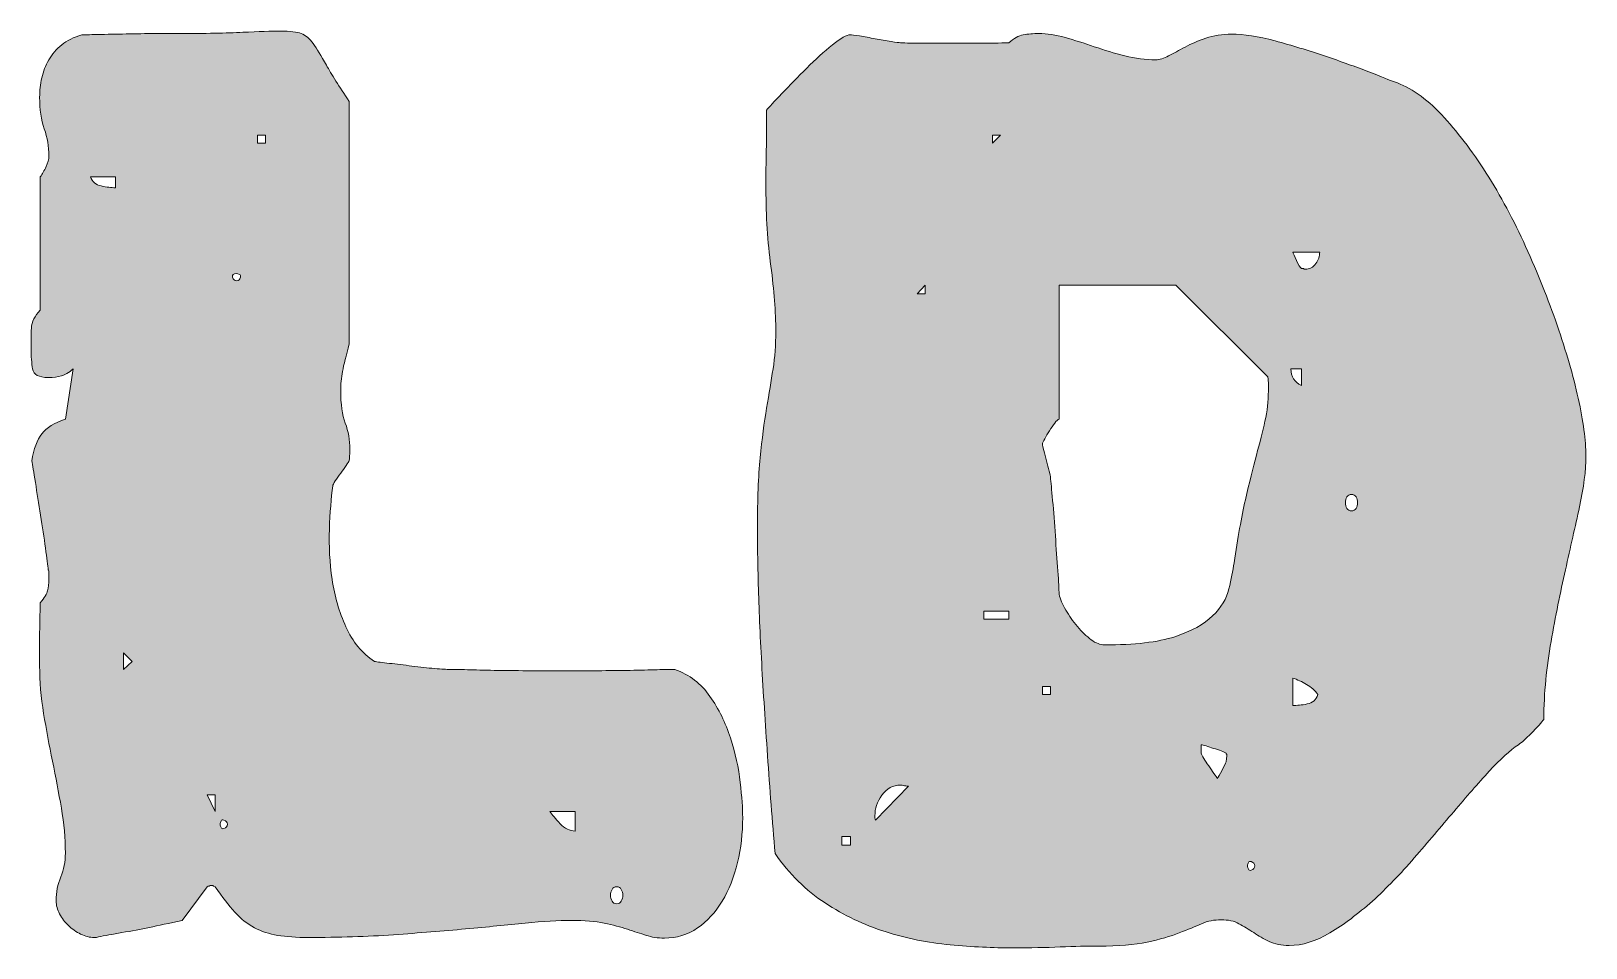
# Model space of a CAD drawing. Header units: inches. Extents: x 148 to 932, y -934 to -146.
# Drawn here: x 546.4 to 889.8, y -348.7 to -146.2 of the extents above; entities that cross this region are included whole.
import ezdxf

# ---------------------------------------------------------------- set-up
doc = ezdxf.new("R2010")
doc.units = ezdxf.units.IN
doc.header["$MEASUREMENT"] = 0
doc.layers.add('Layer 1', color=7, linetype='Continuous')

# ---------------------------------------------------------------- blocks, each defined once
blk = doc.blocks.new('block 5')
at = {"layer": 'Layer 1', "true_color": 0xffffff}
h = blk.add_hatch(color=7, dxfattribs=at)
h.dxf.hatch_style = 2
edge = h.paths.add_edge_path()
edge.add_spline(control_points=[(550.27, -173.75), (550.27, -171.68), (549.93, -169.68), (549.26, -167.74), (548.58, -165.8), (548.24, -163.48), (548.24, -160.78), (548.24, -159.34), (548.4, -157.92), (548.71, -156.52), (549.03, -155.12), (549.55, -153.8), (550.27, -152.54), (550.99, -151.27), (551.93, -150.17), (553.11, -149.22), (554.28, -148.28), (555.76, -147.53), (557.57, -146.99), (558.38, -146.99), (559.8, -146.97), (561.83, -146.92), (563.85, -146.88), (565.97, -146.84), (568.18, -146.79), (570.38, -146.75), (572.5, -146.72), (574.53, -146.72), (576.56, -146.72), (577.98, -146.72), (578.79, -146.72), (584.82, -146.72), (589.6, -146.63), (593.12, -146.45), (596.63, -146.27), (599.42, -146.18), (601.5, -146.18), (603.57, -146.18), (605.08, -146.36), (606.02, -146.72), (606.97, -147.08), (607.85, -147.83), (608.66, -148.95), (609.47, -150.08), (610.44, -151.66), (611.57, -153.68), (612.69, -155.71), (614.38, -158.39), (616.64, -161.73), (616.64, -161.73), (616.64, -215.25), (616.64, -215.25), (615.91, -217.86), (615.42, -219.89), (615.15, -221.33), (614.88, -222.78), (614.74, -224.22), (614.74, -225.66), (614.74, -228.54), (615.08, -230.91), (615.76, -232.75), (616.43, -234.6), (616.77, -236.52), (616.77, -238.5), (616.77, -238.86), (616.75, -239.35), (616.7, -239.99), (616.66, -240.62), (616.64, -240.98), (616.64, -241.07), (616.54, -241.25), (616.32, -241.61), (615.96, -242.15), (615.6, -242.69), (615.19, -243.25), (614.74, -243.84), (614.29, -244.42), (613.89, -244.99), (613.53, -245.53), (613.17, -246.07), (612.98, -246.43), (612.98, -246.61), (612.62, -249.31), (612.38, -252.51), (612.24, -256.2), (612.11, -259.9), (612.31, -263.59), (612.85, -267.29), (613.39, -270.98), (614.41, -274.47), (615.89, -277.76), (617.38, -281.05), (619.47, -283.6), (622.18, -285.4), (622.81, -285.49), (623.91, -285.62), (625.49, -285.81), (627.06, -285.99), (628.73, -286.19), (630.49, -286.41), (632.25, -286.64), (633.91, -286.82), (635.49, -286.95), (637.07, -287.09), (638.17, -287.16), (638.8, -287.16), (639.7, -287.16), (641.01, -287.18), (642.72, -287.22), (644.43, -287.27), (646.41, -287.32), (648.67, -287.36), (650.92, -287.41), (653.33, -287.43), (655.9, -287.43), (658.47, -287.43), (661.06, -287.43), (663.67, -287.43), (666.28, -287.43), (668.88, -287.43), (671.44, -287.43), (674.01, -287.43), (676.42, -287.41), (678.68, -287.36), (680.93, -287.32), (682.91, -287.27), (684.62, -287.22), (686.33, -287.18), (687.64, -287.16), (688.54, -287.16), (691.79, -288.33), (694.38, -290.31), (696.31, -293.1), (698.25, -295.9), (699.76, -298.96), (700.84, -302.29), (701.92, -305.63), (702.64, -308.9), (703, -312.09), (703.36, -315.29), (703.54, -317.89), (703.54, -319.87), (703.54, -323.29), (703.16, -326.6), (702.39, -329.8), (701.63, -333), (700.5, -335.84), (699.02, -338.32), (697.53, -340.8), (695.7, -342.78), (693.54, -344.26), (691.38, -345.75), (688.95, -346.49), (686.24, -346.49), (684.8, -346.49), (683.45, -346.29), (682.19, -345.88), (680.93, -345.48), (679.55, -345.03), (678.07, -344.53), (676.58, -344.04), (674.87, -343.59), (672.93, -343.18), (670.99, -342.78), (668.58, -342.57), (665.7, -342.57), (662.81, -342.57), (659.41, -342.78), (655.49, -343.18), (651.57, -343.59), (647.18, -344.01), (642.32, -344.47), (637.45, -344.91), (632.13, -345.34), (626.37, -345.75), (620.6, -346.15), (614.34, -346.36), (607.58, -346.36), (604.96, -346.36), (602.71, -346.2), (600.82, -345.88), (598.93, -345.57), (597.22, -345.01), (595.68, -344.19), (594.15, -343.38), (592.71, -342.23), (591.36, -340.75), (590.01, -339.26), (588.56, -337.39), (587.03, -335.14), (587.03, -335.14), (586.63, -335), (586.63, -335), (586.54, -334.92), (586.4, -334.87), (586.22, -334.87), (585.95, -334.87), (585.77, -334.92), (585.68, -335), (585.5, -335), (585.37, -335.05), (585.28, -335.14), (585.28, -335.14), (579.74, -342.57), (579.74, -342.57), (576.85, -343.2), (574.44, -343.72), (572.5, -344.13), (570.57, -344.53), (568.54, -344.91), (566.42, -345.28), (564.3, -345.63), (562.57, -345.95), (561.22, -346.22), (561.22, -346.22), (560.81, -346.36), (560.81, -346.36), (560.81, -346.36), (560.27, -346.36), (560.27, -346.36), (559.28, -346.36), (558.29, -346.11), (557.3, -345.62), (556.31, -345.12), (555.4, -344.49), (554.6, -343.72), (553.78, -342.95), (553.13, -342.1), (552.64, -341.15), (552.14, -340.21), (551.89, -339.24), (551.89, -338.25), (551.89, -336.36), (552.23, -334.6), (552.9, -332.98), (553.58, -331.36), (553.92, -329.6), (553.92, -327.7), (553.92, -324.46), (553.63, -321.15), (553.04, -317.77), (552.45, -314.39), (551.8, -310.95), (551.08, -307.43), (550.36, -303.92), (549.7, -300.4), (549.12, -296.89), (548.53, -293.37), (548.24, -289.86), (548.24, -286.34), (548.24, -285.81), (548.24, -284.88), (548.24, -283.58), (548.24, -282.27), (548.24, -280.87), (548.24, -279.38), (548.24, -277.9), (548.26, -276.5), (548.31, -275.19), (548.35, -273.89), (548.38, -272.96), (548.38, -272.42), (549.28, -271.34), (549.82, -270.46), (550, -269.79), (550.18, -269.11), (550.27, -268.19), (550.27, -267.02), (550.27, -266.84), (550.27, -266.5), (550.27, -266), (550.27, -265.51), (550.22, -265.21), (550.14, -265.13), (550.04, -264.22), (549.84, -262.63), (549.53, -260.33), (549.21, -258.03), (548.85, -255.62), (548.44, -253.1), (548.04, -250.57), (547.66, -248.16), (547.3, -245.86), (546.93, -243.57), (546.66, -241.97), (546.48, -241.07), (546.93, -238.45), (547.68, -236.47), (548.71, -235.12), (549.75, -233.77), (551.49, -232.69), (553.92, -231.87), (553.92, -231.87), (555.68, -220.79), (555.68, -220.79), (554.68, -221.6), (553.81, -222.12), (553.04, -222.34), (552.27, -222.57), (551.3, -222.68), (550.14, -222.68), (548.06, -222.68), (546.91, -222.06), (546.69, -220.79), (546.46, -219.53), (546.35, -218), (546.35, -216.2), (546.35, -214.66), (546.37, -213.2), (546.42, -211.8), (546.46, -210.41), (547.12, -209.08), (548.38, -207.82), (548.38, -207.82), (548.38, -178.35), (548.38, -178.35), (548.83, -177.72), (549.26, -176.98), (549.66, -176.12), (550.07, -175.26), (550.27, -174.48), (550.27, -173.75)], knot_values=[0, 0, 0, 0, 1, 1, 1, 2, 2, 2, 3, 3, 3, 4, 4, 4, 5, 5, 5, 6, 6, 6, 7, 7, 7, 8, 8, 8, 9, 9, 9, 10, 10, 10, 11, 11, 11, 12, 12, 12, 13, 13, 13, 14, 14, 14, 15, 15, 15, 16, 16, 16, 17, 17, 17, 18, 18, 18, 19, 19, 19, 20, 20, 20, 21, 21, 21, 22, 22, 22, 23, 23, 23, 24, 24, 24, 25, 25, 25, 26, 26, 26, 27, 27, 27, 28, 28, 28, 29, 29, 29, 30, 30, 30, 31, 31, 31, 32, 32, 32, 33, 33, 33, 34, 34, 34, 35, 35, 35, 36, 36, 36, 37, 37, 37, 38, 38, 38, 39, 39, 39, 40, 40, 40, 41, 41, 41, 42, 42, 42, 43, 43, 43, 44, 44, 44, 45, 45, 45, 46, 46, 46, 47, 47, 47, 48, 48, 48, 49, 49, 49, 50, 50, 50, 51, 51, 51, 52, 52, 52, 53, 53, 53, 54, 54, 54, 55, 55, 55, 56, 56, 56, 57, 57, 57, 58, 58, 58, 59, 59, 59, 60, 60, 60, 61, 61, 61, 62, 62, 62, 63, 63, 63, 64, 64, 64, 65, 65, 65, 66, 66, 66, 67, 67, 67, 68, 68, 68, 69, 69, 69, 70, 70, 70, 71, 71, 71, 72, 72, 72, 73, 73, 73, 74, 74, 74, 75, 75, 75, 76, 76, 76, 77, 77, 77, 78, 78, 78, 79, 79, 79, 80, 80, 80, 81, 81, 81, 82, 82, 82, 83, 83, 83, 84, 84, 84, 85, 85, 85, 86, 86, 86, 87, 87, 87, 88, 88, 88, 89, 89, 89, 90, 90, 90, 91, 91, 91, 92, 92, 92, 93, 93, 93, 94, 94, 94, 95, 95, 95, 96, 96, 96, 97, 97, 97, 98, 98, 98, 99, 99, 99, 100, 100, 100, 101, 101, 101, 102, 102, 102, 103, 103, 103, 104, 104, 104, 105, 105, 105, 106, 106, 106, 107, 107, 107, 107], degree=3, periodic=1)
edge = h.paths.add_edge_path()
edge.add_spline(control_points=[(559.46, -178.35), (559.82, -179.43), (560.61, -180.11), (561.83, -180.38), (563.04, -180.65), (564.1, -180.78), (565, -180.78), (565, -180.78), (565, -178.35), (565, -178.35), (565, -178.35), (559.46, -178.35), (559.46, -178.35)], knot_values=[0, 0, 0, 0, 1, 1, 1, 2, 2, 2, 3, 3, 3, 4, 4, 4, 4], degree=3, periodic=1)
h.paths.add_polyline_path([(566.76, -287.16), (568.65, -285.4), (566.76, -283.51)])
h.paths.add_polyline_path([(587.03, -318.51), (587.03, -314.86), (585.28, -314.86)])
edge = h.paths.add_edge_path()
edge.add_spline(control_points=[(588.93, -320.41), (588.66, -320.32), (588.45, -320.39), (588.32, -320.61), (588.18, -320.84), (588.11, -321.08), (588.11, -321.35), (588.11, -321.62), (588.18, -321.87), (588.32, -322.1), (588.45, -322.32), (588.66, -322.39), (588.93, -322.3), (589.47, -322.12), (589.74, -321.8), (589.74, -321.35), (589.74, -320.9), (589.47, -320.59), (588.93, -320.41)], knot_values=[0, 0, 0, 0, 1, 1, 1, 2, 2, 2, 3, 3, 3, 4, 4, 4, 5, 5, 5, 6, 6, 6, 6], degree=3, periodic=1)
edge = h.paths.add_edge_path()
edge.add_spline(control_points=[(592.57, -200.52), (592.66, -200.25), (592.6, -200.04), (592.37, -199.91), (592.15, -199.77), (591.94, -199.71), (591.76, -199.71), (591.04, -199.71), (590.73, -199.98), (590.82, -200.52), (591, -201.06), (591.31, -201.33), (591.76, -201.33), (592.22, -201.33), (592.49, -201.06), (592.57, -200.52)], knot_values=[0, 0, 0, 0, 1, 1, 1, 2, 2, 2, 3, 3, 3, 4, 4, 4, 5, 5, 5, 5], degree=3, periodic=1)
h.paths.add_polyline_path([(598.12, -170.92), (598.12, -169.16), (596.36, -169.16), (596.36, -170.92)])
edge = h.paths.add_edge_path()
edge.add_spline(control_points=[(660.97, -318.51), (661.42, -319.24), (662.16, -320.14), (663.2, -321.22), (664.23, -322.3), (665.34, -322.84), (666.51, -322.84), (666.51, -322.84), (666.51, -318.51), (666.51, -318.51), (666.51, -318.51), (660.97, -318.51), (660.97, -318.51)], knot_values=[0, 0, 0, 0, 1, 1, 1, 2, 2, 2, 3, 3, 3, 4, 4, 4, 4], degree=3, periodic=1)
edge = h.paths.add_edge_path()
edge.add_spline(control_points=[(675.7, -338.92), (676.15, -338.92), (676.49, -338.72), (676.71, -338.32), (676.94, -337.91), (677.05, -337.48), (677.05, -337.03), (677.05, -336.58), (676.94, -336.15), (676.71, -335.75), (676.49, -335.34), (676.15, -335.14), (675.7, -335.14), (675.25, -335.14), (674.91, -335.34), (674.69, -335.75), (674.46, -336.15), (674.35, -336.58), (674.35, -337.03), (674.35, -337.48), (674.46, -337.91), (674.69, -338.32), (674.91, -338.72), (675.25, -338.92), (675.7, -338.92)], knot_values=[0, 0, 0, 0, 1, 1, 1, 2, 2, 2, 3, 3, 3, 4, 4, 4, 5, 5, 5, 6, 6, 6, 7, 7, 7, 8, 8, 8, 8], degree=3, periodic=1)
h = blk.add_hatch(color=7, dxfattribs=at)
h.dxf.hatch_style = 2
edge = h.paths.add_edge_path()
edge.add_spline(control_points=[(706.79, -255.66), (706.79, -249.63), (706.99, -244.53), (707.4, -240.39), (707.8, -236.25), (708.28, -232.6), (708.82, -229.44), (709.36, -226.29), (709.83, -223.41), (710.24, -220.79), (710.64, -218.18), (710.84, -215.43), (710.84, -212.55), (710.84, -208.22), (710.48, -203.4), (709.76, -198.08), (709.04, -192.77), (708.68, -187.09), (708.68, -181.05), (708.68, -180.43), (708.68, -179.27), (708.68, -177.61), (708.68, -175.94), (708.7, -174.18), (708.75, -172.34), (708.8, -170.49), (708.82, -168.73), (708.82, -167.06), (708.82, -165.4), (708.82, -164.25), (708.82, -163.62), (709.36, -162.99), (710.48, -161.77), (712.19, -159.97), (713.91, -158.17), (715.73, -156.3), (717.67, -154.36), (719.6, -152.42), (721.5, -150.71), (723.35, -149.22), (725.19, -147.74), (726.52, -146.99), (727.33, -146.99), (727.6, -146.99), (728.28, -147.08), (729.36, -147.26), (730.44, -147.44), (731.59, -147.65), (732.81, -147.87), (734.02, -148.1), (735.19, -148.3), (736.32, -148.48), (737.45, -148.66), (738.15, -148.75), (738.42, -148.75), (738.5, -148.75), (739.02, -148.77), (739.97, -148.82), (740.92, -148.86), (742.04, -148.88), (743.35, -148.88), (744.66, -148.88), (745.94, -148.88), (747.2, -148.88), (748.46, -148.88), (749.5, -148.88), (750.31, -148.88), (750.76, -148.88), (751.57, -148.88), (752.74, -148.88), (753.91, -148.88), (755.13, -148.88), (756.39, -148.88), (757.65, -148.88), (758.85, -148.86), (759.97, -148.82), (761.1, -148.77), (761.89, -148.75), (762.34, -148.75), (763.42, -147.76), (764.48, -147.17), (765.52, -146.99), (766.55, -146.81), (767.7, -146.72), (768.96, -146.72), (770.77, -146.72), (772.7, -147.02), (774.78, -147.6), (776.85, -148.19), (778.99, -148.86), (781.2, -149.63), (783.4, -150.39), (785.66, -151.07), (787.95, -151.66), (790.25, -152.24), (792.53, -152.54), (794.78, -152.54), (795.59, -152.54), (796.54, -152.24), (797.62, -151.66), (798.7, -151.07), (799.92, -150.42), (801.27, -149.7), (802.62, -148.98), (804.15, -148.32), (805.86, -147.74), (807.57, -147.15), (809.47, -146.86), (811.54, -146.86), (814.24, -146.86), (817.44, -147.35), (821.14, -148.34), (824.83, -149.34), (828.48, -150.44), (832.08, -151.66), (835.69, -152.87), (838.93, -154.05), (841.82, -155.17), (844.7, -156.3), (846.59, -157.04), (847.49, -157.4), (851.01, -158.57), (854.47, -160.98), (857.9, -164.63), (861.32, -168.28), (864.61, -172.58), (867.77, -177.54), (870.92, -182.5), (873.83, -187.9), (876.48, -193.76), (879.14, -199.62), (881.46, -205.41), (883.45, -211.13), (885.43, -216.85), (886.98, -222.23), (888.11, -227.28), (889.23, -232.33), (889.8, -236.56), (889.8, -239.99), (889.8, -243.23), (889.33, -246.99), (888.38, -251.27), (887.43, -255.55), (886.4, -260.19), (885.27, -265.19), (884.14, -270.19), (883.08, -275.46), (882.09, -281.01), (881.1, -286.55), (880.56, -292.29), (880.47, -298.24), (880.29, -298.51), (879.95, -298.92), (879.46, -299.46), (878.96, -300), (878.42, -300.56), (877.84, -301.15), (877.25, -301.73), (876.69, -302.27), (876.15, -302.77), (875.61, -303.27), (875.2, -303.6), (874.93, -303.78), (873.04, -305.04), (870.88, -307.01), (868.44, -309.66), (866.01, -312.32), (863.39, -315.29), (860.6, -318.58), (857.81, -321.87), (854.9, -325.27), (851.88, -328.79), (848.86, -332.3), (845.78, -335.48), (842.63, -338.32), (839.47, -341.15), (836.34, -343.5), (833.23, -345.34), (830.12, -347.19), (827.13, -348.12), (824.24, -348.12), (822.53, -348.12), (821.07, -347.82), (819.85, -347.24), (818.64, -346.65), (817.49, -346), (816.41, -345.28), (815.32, -344.55), (814.24, -343.9), (813.16, -343.32), (812.08, -342.73), (810.77, -342.44), (809.24, -342.44), (807.71, -342.44), (806.27, -342.73), (804.92, -343.32), (803.56, -343.9), (801.92, -344.58), (799.98, -345.34), (798.04, -346.11), (795.68, -346.78), (792.89, -347.37), (790.09, -347.96), (786.54, -348.25), (782.21, -348.25), (779.69, -348.25), (776.85, -348.32), (773.69, -348.45), (770.54, -348.59), (767.07, -348.65), (763.29, -348.65), (758.87, -348.65), (754.23, -348.43), (749.37, -347.98), (744.5, -347.53), (739.72, -346.56), (735.04, -345.07), (730.35, -343.59), (725.91, -341.47), (721.72, -338.72), (717.53, -335.97), (713.86, -332.35), (710.71, -327.84), (710.08, -320.63), (709.51, -313.43), (709.02, -306.22), (708.53, -299.01), (708.09, -292.2), (707.73, -285.81), (707.37, -279.41), (707.13, -273.6), (706.99, -268.37), (706.85, -263.14), (706.79, -258.91), (706.79, -255.66)], knot_values=[0, 0, 0, 0, 1, 1, 1, 2, 2, 2, 3, 3, 3, 4, 4, 4, 5, 5, 5, 6, 6, 6, 7, 7, 7, 8, 8, 8, 9, 9, 9, 10, 10, 10, 11, 11, 11, 12, 12, 12, 13, 13, 13, 14, 14, 14, 15, 15, 15, 16, 16, 16, 17, 17, 17, 18, 18, 18, 19, 19, 19, 20, 20, 20, 21, 21, 21, 22, 22, 22, 23, 23, 23, 24, 24, 24, 25, 25, 25, 26, 26, 26, 27, 27, 27, 28, 28, 28, 29, 29, 29, 30, 30, 30, 31, 31, 31, 32, 32, 32, 33, 33, 33, 34, 34, 34, 35, 35, 35, 36, 36, 36, 37, 37, 37, 38, 38, 38, 39, 39, 39, 40, 40, 40, 41, 41, 41, 42, 42, 42, 43, 43, 43, 44, 44, 44, 45, 45, 45, 46, 46, 46, 47, 47, 47, 48, 48, 48, 49, 49, 49, 50, 50, 50, 51, 51, 51, 52, 52, 52, 53, 53, 53, 54, 54, 54, 55, 55, 55, 56, 56, 56, 57, 57, 57, 58, 58, 58, 59, 59, 59, 60, 60, 60, 61, 61, 61, 62, 62, 62, 63, 63, 63, 64, 64, 64, 65, 65, 65, 66, 66, 66, 67, 67, 67, 68, 68, 68, 69, 69, 69, 70, 70, 70, 71, 71, 71, 72, 72, 72, 73, 73, 73, 74, 74, 74, 75, 75, 75, 76, 76, 76, 77, 77, 77, 78, 78, 78, 78], degree=3, periodic=1)
h.paths.add_polyline_path([(727.33, -324.06), (725.44, -324.06), (725.44, -325.95), (727.33, -325.95)])
edge = h.paths.add_edge_path()
edge.add_spline(control_points=[(732.74, -319.46), (732.74, -319.55), (732.74, -319.71), (732.74, -319.93), (732.74, -320.16), (732.78, -320.32), (732.87, -320.41), (732.87, -320.41), (740.17, -312.97), (740.17, -312.97), (739.99, -312.97), (739.7, -312.93), (739.29, -312.84), (738.89, -312.75), (738.6, -312.7), (738.42, -312.7), (736.7, -312.7), (735.33, -313.45), (734.29, -314.93), (733.26, -316.42), (732.74, -317.93), (732.74, -319.46)], knot_values=[0, 0, 0, 0, 1, 1, 1, 2, 2, 2, 3, 3, 3, 4, 4, 4, 5, 5, 5, 6, 6, 6, 7, 7, 7, 7], degree=3, periodic=1)
h.paths.add_polyline_path([(743.82, -204.17), (743.82, -202.27), (742.07, -204.17)])
h.paths.add_polyline_path([(756.8, -274.32), (756.8, -276.07), (762.34, -276.07), (762.34, -274.32)])
h.paths.add_polyline_path([(758.69, -169.16), (758.69, -170.92), (760.45, -169.16)])
edge = h.paths.add_edge_path()
edge.add_spline(control_points=[(773.42, -202.27), (773.42, -202.27), (773.42, -231.87), (773.42, -231.87), (773.15, -231.97), (772.84, -232.26), (772.48, -232.75), (772.12, -233.25), (771.73, -233.81), (771.33, -234.44), (770.92, -235.07), (770.56, -235.66), (770.25, -236.2), (769.93, -236.74), (769.77, -237.15), (769.77, -237.42), (769.77, -237.6), (769.86, -238.05), (770.05, -238.77), (770.22, -239.49), (770.43, -240.26), (770.65, -241.07), (770.88, -241.88), (771.08, -242.64), (771.26, -243.36), (771.44, -244.09), (771.53, -244.53), (771.53, -244.72), (771.62, -245.71), (771.78, -247.42), (772, -249.85), (772.23, -252.28), (772.43, -254.88), (772.61, -257.62), (772.79, -260.37), (772.97, -262.96), (773.15, -265.4), (773.33, -267.83), (773.42, -269.54), (773.42, -270.53), (773.69, -271.61), (774.19, -272.78), (774.91, -274.05), (775.63, -275.31), (776.49, -276.53), (777.48, -277.69), (778.47, -278.87), (779.48, -279.84), (780.52, -280.6), (781.56, -281.37), (782.52, -281.75), (783.43, -281.75), (790.09, -281.75), (795.27, -281.14), (798.97, -279.92), (802.66, -278.71), (805.46, -277.18), (807.35, -275.33), (809.24, -273.48), (810.44, -271.5), (810.93, -269.38), (811.43, -267.27), (811.81, -265.35), (812.08, -263.64), (812.89, -258.14), (813.72, -253.5), (814.58, -249.72), (815.44, -245.93), (816.25, -242.64), (817.01, -239.85), (817.78, -237.06), (818.41, -234.56), (818.91, -232.35), (819.4, -230.14), (819.65, -227.91), (819.65, -225.66), (819.65, -225.21), (819.65, -224.6), (819.65, -223.83), (819.65, -223.07), (819.6, -222.64), (819.51, -222.55), (819.51, -222.55), (799.24, -202.27), (799.24, -202.27), (799.24, -202.27), (773.42, -202.27), (773.42, -202.27)], knot_values=[0, 0, 0, 0, 1, 1, 1, 2, 2, 2, 3, 3, 3, 4, 4, 4, 5, 5, 5, 6, 6, 6, 7, 7, 7, 8, 8, 8, 9, 9, 9, 10, 10, 10, 11, 11, 11, 12, 12, 12, 13, 13, 13, 14, 14, 14, 15, 15, 15, 16, 16, 16, 17, 17, 17, 18, 18, 18, 19, 19, 19, 20, 20, 20, 21, 21, 21, 22, 22, 22, 23, 23, 23, 24, 24, 24, 25, 25, 25, 26, 26, 26, 27, 27, 27, 28, 28, 28, 29, 29, 29, 29], degree=3, periodic=1)
h.paths.add_polyline_path([(769.77, -292.7), (771.53, -292.7), (771.53, -290.94), (769.77, -290.94)])
edge = h.paths.add_edge_path()
edge.add_spline(control_points=[(810.32, -305.67), (810.14, -305.5), (809.78, -305.31), (809.24, -305.13), (808.7, -304.95), (808.14, -304.77), (807.55, -304.59), (806.97, -304.41), (806.42, -304.23), (805.93, -304.05), (805.43, -303.87), (805.05, -303.78), (804.78, -303.78), (804.78, -303.78), (804.78, -305.67), (804.78, -305.67), (804.87, -305.94), (805.07, -306.33), (805.39, -306.82), (805.7, -307.32), (806.06, -307.86), (806.47, -308.45), (806.88, -309.03), (807.26, -309.59), (807.62, -310.13), (807.98, -310.68), (808.25, -311.03), (808.43, -311.22), (808.61, -310.95), (808.95, -310.34), (809.44, -309.39), (809.94, -308.45), (810.23, -307.84), (810.32, -307.57), (810.32, -307.48), (810.34, -307.29), (810.39, -307.02), (810.44, -306.76), (810.46, -306.57), (810.46, -306.49), (810.46, -306.49), (810.46, -305.94), (810.46, -305.94), (810.37, -305.85), (810.32, -305.77), (810.32, -305.67)], knot_values=[0, 0, 0, 0, 1, 1, 1, 2, 2, 2, 3, 3, 3, 4, 4, 4, 5, 5, 5, 6, 6, 6, 7, 7, 7, 8, 8, 8, 9, 9, 9, 10, 10, 10, 11, 11, 11, 12, 12, 12, 13, 13, 13, 14, 14, 14, 15, 15, 15, 15], degree=3, periodic=1)
edge = h.paths.add_edge_path()
edge.add_spline(control_points=[(815.86, -329.6), (815.59, -329.51), (815.39, -329.58), (815.26, -329.8), (815.12, -330.03), (815.05, -330.27), (815.05, -330.54), (815.05, -330.81), (815.12, -331.06), (815.26, -331.29), (815.39, -331.51), (815.59, -331.58), (815.86, -331.49), (816.41, -331.31), (816.68, -331), (816.68, -330.54), (816.68, -330.09), (816.41, -329.78), (815.86, -329.6)], knot_values=[0, 0, 0, 0, 1, 1, 1, 2, 2, 2, 3, 3, 3, 4, 4, 4, 5, 5, 5, 6, 6, 6, 6], degree=3, periodic=1)
edge = h.paths.add_edge_path()
edge.add_spline(control_points=[(824.65, -220.79), (824.65, -222.5), (825.41, -223.72), (826.95, -224.44), (826.95, -224.44), (826.95, -220.79), (826.95, -220.79), (826.95, -220.79), (824.65, -220.79), (824.65, -220.79)], knot_values=[0, 0, 0, 0, 1, 1, 1, 2, 2, 2, 3, 3, 3, 3], degree=3, periodic=1)
edge = h.paths.add_edge_path()
edge.add_spline(control_points=[(825.06, -194.97), (825.14, -195.25), (825.41, -195.88), (825.87, -196.87), (826.32, -197.86), (826.68, -198.44), (826.95, -198.63), (826.95, -198.63), (827.35, -198.63), (827.35, -198.63), (827.44, -198.63), (827.49, -198.65), (827.49, -198.69), (827.49, -198.74), (827.53, -198.76), (827.62, -198.76), (827.62, -198.76), (827.76, -198.76), (827.76, -198.76), (828.75, -198.76), (829.54, -198.36), (830.12, -197.54), (830.71, -196.73), (831, -195.88), (831, -194.97), (831, -194.97), (825.06, -194.97), (825.06, -194.97)], knot_values=[0, 0, 0, 0, 1, 1, 1, 2, 2, 2, 3, 3, 3, 4, 4, 4, 5, 5, 5, 6, 6, 6, 7, 7, 7, 8, 8, 8, 9, 9, 9, 9], degree=3, periodic=1)
edge = h.paths.add_edge_path()
edge.add_spline(control_points=[(825.06, -295.13), (825.95, -295.13), (827.01, -295.02), (828.23, -294.79), (829.45, -294.57), (830.24, -293.87), (830.6, -292.7), (829.96, -291.8), (829.13, -291.06), (828.1, -290.47), (827.06, -289.88), (826.05, -289.41), (825.06, -289.05), (825.06, -289.05), (825.06, -295.13), (825.06, -295.13)], knot_values=[0, 0, 0, 0, 1, 1, 1, 2, 2, 2, 3, 3, 3, 4, 4, 4, 5, 5, 5, 5], degree=3, periodic=1)
edge = h.paths.add_edge_path()
edge.add_spline(control_points=[(838.03, -248.5), (837.58, -248.5), (837.24, -248.68), (837.02, -249.04), (836.79, -249.4), (836.68, -249.83), (836.68, -250.32), (836.68, -250.82), (836.79, -251.25), (837.02, -251.61), (837.24, -251.97), (837.58, -252.15), (838.03, -252.15), (838.48, -252.15), (838.82, -251.97), (839.05, -251.61), (839.27, -251.25), (839.38, -250.82), (839.38, -250.32), (839.38, -249.83), (839.27, -249.4), (839.05, -249.04), (838.82, -248.68), (838.48, -248.5), (838.03, -248.5)], knot_values=[0, 0, 0, 0, 1, 1, 1, 2, 2, 2, 3, 3, 3, 4, 4, 4, 5, 5, 5, 6, 6, 6, 7, 7, 7, 8, 8, 8, 8], degree=3, periodic=1)
at = {"layer": 'Layer 1', "lineweight": 0}
for points in [[(598.12, -170.92), (598.12, -169.16), (596.36, -169.16), (596.36, -170.92), (598.12, -170.92)], [(758.69, -169.16), (758.69, -170.92), (760.45, -169.16), (758.69, -169.16)], [(743.82, -204.17), (743.82, -202.27), (742.07, -204.17), (743.82, -204.17)], [(756.8, -274.32), (756.8, -276.07), (762.34, -276.07), (762.34, -274.32), (756.8, -274.32)], [(566.76, -287.16), (568.65, -285.4), (566.76, -283.51), (566.76, -287.16)], [(769.77, -292.7), (771.53, -292.7), (771.53, -290.94), (769.77, -290.94), (769.77, -292.7)], [(587.03, -318.51), (587.03, -314.86), (585.28, -314.86), (587.03, -318.51)], [(727.33, -324.06), (725.44, -324.06), (725.44, -325.95), (727.33, -325.95), (727.33, -324.06)]]:
    blk.add_lwpolyline(points, dxfattribs=at)
for points, knots in [([(550.27, -173.75), (550.27, -171.68), (549.93, -169.68), (549.26, -167.74), (548.58, -165.8), (548.24, -163.48), (548.24, -160.78), (548.24, -159.34), (548.4, -157.92), (548.71, -156.52), (549.03, -155.12), (549.55, -153.8), (550.27, -152.54), (550.99, -151.27), (551.93, -150.17), (553.11, -149.22), (554.28, -148.28), (555.76, -147.53), (557.57, -146.99), (558.38, -146.99), (559.8, -146.97), (561.83, -146.92), (563.85, -146.88), (565.97, -146.84), (568.18, -146.79), (570.38, -146.75), (572.5, -146.72), (574.53, -146.72), (576.56, -146.72), (577.98, -146.72), (578.79, -146.72), (584.82, -146.72), (589.6, -146.63), (593.12, -146.45), (596.63, -146.27), (599.42, -146.18), (601.5, -146.18), (603.57, -146.18), (605.08, -146.36), (606.02, -146.72), (606.97, -147.08), (607.85, -147.83), (608.66, -148.95), (609.47, -150.08), (610.44, -151.66), (611.57, -153.68), (612.69, -155.71), (614.38, -158.39), (616.64, -161.73), (616.64, -161.73), (616.64, -215.25), (616.64, -215.25), (615.91, -217.86), (615.42, -219.89), (615.15, -221.33), (614.88, -222.78), (614.74, -224.22), (614.74, -225.66), (614.74, -228.54), (615.08, -230.91), (615.76, -232.75), (616.43, -234.6), (616.77, -236.52), (616.77, -238.5), (616.77, -238.86), (616.75, -239.35), (616.7, -239.99), (616.66, -240.62), (616.64, -240.98), (616.64, -241.07), (616.54, -241.25), (616.32, -241.61), (615.96, -242.15), (615.6, -242.69), (615.19, -243.25), (614.74, -243.84), (614.29, -244.42), (613.89, -244.99), (613.53, -245.53), (613.17, -246.07), (612.98, -246.43), (612.98, -246.61), (612.62, -249.31), (612.38, -252.51), (612.24, -256.2), (612.11, -259.9), (612.31, -263.59), (612.85, -267.29), (613.39, -270.98), (614.41, -274.47), (615.89, -277.76), (617.38, -281.05), (619.47, -283.6), (622.18, -285.4), (622.81, -285.49), (623.91, -285.62), (625.49, -285.81), (627.06, -285.99), (628.73, -286.19), (630.49, -286.41), (632.25, -286.64), (633.91, -286.82), (635.49, -286.95), (637.07, -287.09), (638.17, -287.16), (638.8, -287.16), (639.7, -287.16), (641.01, -287.18), (642.72, -287.22), (644.43, -287.27), (646.41, -287.32), (648.67, -287.36), (650.92, -287.41), (653.33, -287.43), (655.9, -287.43), (658.47, -287.43), (661.06, -287.43), (663.67, -287.43), (666.28, -287.43), (668.88, -287.43), (671.44, -287.43), (674.01, -287.43), (676.42, -287.41), (678.68, -287.36), (680.93, -287.32), (682.91, -287.27), (684.62, -287.22), (686.33, -287.18), (687.64, -287.16), (688.54, -287.16), (691.79, -288.33), (694.38, -290.31), (696.31, -293.1), (698.25, -295.9), (699.76, -298.96), (700.84, -302.29), (701.92, -305.63), (702.64, -308.9), (703, -312.09), (703.36, -315.29), (703.54, -317.89), (703.54, -319.87), (703.54, -323.29), (703.16, -326.6), (702.39, -329.8), (701.63, -333), (700.5, -335.84), (699.02, -338.32), (697.53, -340.8), (695.7, -342.78), (693.54, -344.26), (691.38, -345.75), (688.95, -346.49), (686.24, -346.49), (684.8, -346.49), (683.45, -346.29), (682.19, -345.88), (680.93, -345.48), (679.55, -345.03), (678.07, -344.53), (676.58, -344.04), (674.87, -343.59), (672.93, -343.18), (670.99, -342.78), (668.58, -342.57), (665.7, -342.57), (662.81, -342.57), (659.41, -342.78), (655.49, -343.18), (651.57, -343.59), (647.18, -344.01), (642.32, -344.47), (637.45, -344.91), (632.13, -345.34), (626.37, -345.75), (620.6, -346.15), (614.34, -346.36), (607.58, -346.36), (604.96, -346.36), (602.71, -346.2), (600.82, -345.88), (598.93, -345.57), (597.22, -345.01), (595.68, -344.19), (594.15, -343.38), (592.71, -342.23), (591.36, -340.75), (590.01, -339.26), (588.56, -337.39), (587.03, -335.14), (587.03, -335.14), (586.63, -335), (586.63, -335), (586.54, -334.92), (586.4, -334.87), (586.22, -334.87), (585.95, -334.87), (585.77, -334.92), (585.68, -335), (585.5, -335), (585.37, -335.05), (585.28, -335.14), (585.28, -335.14), (579.74, -342.57), (579.74, -342.57), (576.85, -343.2), (574.44, -343.72), (572.5, -344.13), (570.57, -344.53), (568.54, -344.91), (566.42, -345.28), (564.3, -345.63), (562.57, -345.95), (561.22, -346.22), (561.22, -346.22), (560.81, -346.36), (560.81, -346.36), (560.81, -346.36), (560.27, -346.36), (560.27, -346.36), (559.28, -346.36), (558.29, -346.11), (557.3, -345.62), (556.31, -345.12), (555.4, -344.49), (554.6, -343.72), (553.78, -342.95), (553.13, -342.1), (552.64, -341.15), (552.14, -340.21), (551.89, -339.24), (551.89, -338.25), (551.89, -336.36), (552.23, -334.6), (552.9, -332.98), (553.58, -331.36), (553.92, -329.6), (553.92, -327.7), (553.92, -324.46), (553.63, -321.15), (553.04, -317.77), (552.45, -314.39), (551.8, -310.95), (551.08, -307.43), (550.36, -303.92), (549.7, -300.4), (549.12, -296.89), (548.53, -293.37), (548.24, -289.86), (548.24, -286.34), (548.24, -285.81), (548.24, -284.88), (548.24, -283.58), (548.24, -282.27), (548.24, -280.87), (548.24, -279.38), (548.24, -277.9), (548.26, -276.5), (548.31, -275.19), (548.35, -273.89), (548.38, -272.96), (548.38, -272.42), (549.28, -271.34), (549.82, -270.46), (550, -269.79), (550.18, -269.11), (550.27, -268.19), (550.27, -267.02), (550.27, -266.84), (550.27, -266.5), (550.27, -266), (550.27, -265.51), (550.22, -265.21), (550.14, -265.13), (550.04, -264.22), (549.84, -262.63), (549.53, -260.33), (549.21, -258.03), (548.85, -255.62), (548.44, -253.1), (548.04, -250.57), (547.66, -248.16), (547.3, -245.86), (546.93, -243.57), (546.66, -241.97), (546.48, -241.07), (546.93, -238.45), (547.68, -236.47), (548.71, -235.12), (549.75, -233.77), (551.49, -232.69), (553.92, -231.87), (553.92, -231.87), (555.68, -220.79), (555.68, -220.79), (554.68, -221.6), (553.81, -222.12), (553.04, -222.34), (552.27, -222.57), (551.3, -222.68), (550.14, -222.68), (548.06, -222.68), (546.91, -222.06), (546.69, -220.79), (546.46, -219.53), (546.35, -218), (546.35, -216.2), (546.35, -214.66), (546.37, -213.2), (546.42, -211.8), (546.46, -210.41), (547.12, -209.08), (548.38, -207.82), (548.38, -207.82), (548.38, -178.35), (548.38, -178.35), (548.83, -177.72), (549.26, -176.98), (549.66, -176.12), (550.07, -175.26), (550.27, -174.48), (550.27, -173.75)], [0, 0, 0, 0, 1, 1, 1, 2, 2, 2, 3, 3, 3, 4, 4, 4, 5, 5, 5, 6, 6, 6, 7, 7, 7, 8, 8, 8, 9, 9, 9, 10, 10, 10, 11, 11, 11, 12, 12, 12, 13, 13, 13, 14, 14, 14, 15, 15, 15, 16, 16, 16, 17, 17, 17, 18, 18, 18, 19, 19, 19, 20, 20, 20, 21, 21, 21, 22, 22, 22, 23, 23, 23, 24, 24, 24, 25, 25, 25, 26, 26, 26, 27, 27, 27, 28, 28, 28, 29, 29, 29, 30, 30, 30, 31, 31, 31, 32, 32, 32, 33, 33, 33, 34, 34, 34, 35, 35, 35, 36, 36, 36, 37, 37, 37, 38, 38, 38, 39, 39, 39, 40, 40, 40, 41, 41, 41, 42, 42, 42, 43, 43, 43, 44, 44, 44, 45, 45, 45, 46, 46, 46, 47, 47, 47, 48, 48, 48, 49, 49, 49, 50, 50, 50, 51, 51, 51, 52, 52, 52, 53, 53, 53, 54, 54, 54, 55, 55, 55, 56, 56, 56, 57, 57, 57, 58, 58, 58, 59, 59, 59, 60, 60, 60, 61, 61, 61, 62, 62, 62, 63, 63, 63, 64, 64, 64, 65, 65, 65, 66, 66, 66, 67, 67, 67, 68, 68, 68, 69, 69, 69, 70, 70, 70, 71, 71, 71, 72, 72, 72, 73, 73, 73, 74, 74, 74, 75, 75, 75, 76, 76, 76, 77, 77, 77, 78, 78, 78, 79, 79, 79, 80, 80, 80, 81, 81, 81, 82, 82, 82, 83, 83, 83, 84, 84, 84, 85, 85, 85, 86, 86, 86, 87, 87, 87, 88, 88, 88, 89, 89, 89, 90, 90, 90, 91, 91, 91, 92, 92, 92, 93, 93, 93, 94, 94, 94, 95, 95, 95, 96, 96, 96, 97, 97, 97, 98, 98, 98, 99, 99, 99, 100, 100, 100, 101, 101, 101, 102, 102, 102, 103, 103, 103, 104, 104, 104, 105, 105, 105, 106, 106, 106, 107, 107, 107, 107]), ([(706.79, -255.66), (706.79, -249.63), (706.99, -244.53), (707.4, -240.39), (707.8, -236.25), (708.28, -232.6), (708.82, -229.44), (709.36, -226.29), (709.83, -223.41), (710.24, -220.79), (710.64, -218.18), (710.84, -215.43), (710.84, -212.55), (710.84, -208.22), (710.48, -203.4), (709.76, -198.08), (709.04, -192.77), (708.68, -187.09), (708.68, -181.05), (708.68, -180.43), (708.68, -179.27), (708.68, -177.61), (708.68, -175.94), (708.7, -174.18), (708.75, -172.34), (708.8, -170.49), (708.82, -168.73), (708.82, -167.06), (708.82, -165.4), (708.82, -164.25), (708.82, -163.62), (709.36, -162.99), (710.48, -161.77), (712.19, -159.97), (713.91, -158.17), (715.73, -156.3), (717.67, -154.36), (719.6, -152.42), (721.5, -150.71), (723.35, -149.22), (725.19, -147.74), (726.52, -146.99), (727.33, -146.99), (727.6, -146.99), (728.28, -147.08), (729.36, -147.26), (730.44, -147.44), (731.59, -147.65), (732.81, -147.87), (734.02, -148.1), (735.19, -148.3), (736.32, -148.48), (737.45, -148.66), (738.15, -148.75), (738.42, -148.75), (738.5, -148.75), (739.02, -148.77), (739.97, -148.82), (740.92, -148.86), (742.04, -148.88), (743.35, -148.88), (744.66, -148.88), (745.94, -148.88), (747.2, -148.88), (748.46, -148.88), (749.5, -148.88), (750.31, -148.88), (750.76, -148.88), (751.57, -148.88), (752.74, -148.88), (753.91, -148.88), (755.13, -148.88), (756.39, -148.88), (757.65, -148.88), (758.85, -148.86), (759.97, -148.82), (761.1, -148.77), (761.89, -148.75), (762.34, -148.75), (763.42, -147.76), (764.48, -147.17), (765.52, -146.99), (766.55, -146.81), (767.7, -146.72), (768.96, -146.72), (770.77, -146.72), (772.7, -147.02), (774.78, -147.6), (776.85, -148.19), (778.99, -148.86), (781.2, -149.63), (783.4, -150.39), (785.66, -151.07), (787.95, -151.66), (790.25, -152.24), (792.53, -152.54), (794.78, -152.54), (795.59, -152.54), (796.54, -152.24), (797.62, -151.66), (798.7, -151.07), (799.92, -150.42), (801.27, -149.7), (802.62, -148.98), (804.15, -148.32), (805.86, -147.74), (807.57, -147.15), (809.47, -146.86), (811.54, -146.86), (814.24, -146.86), (817.44, -147.35), (821.14, -148.34), (824.83, -149.34), (828.48, -150.44), (832.08, -151.66), (835.69, -152.87), (838.93, -154.05), (841.82, -155.17), (844.7, -156.3), (846.59, -157.04), (847.49, -157.4), (851.01, -158.57), (854.47, -160.98), (857.9, -164.63), (861.32, -168.28), (864.61, -172.58), (867.77, -177.54), (870.92, -182.5), (873.83, -187.9), (876.48, -193.76), (879.14, -199.62), (881.46, -205.41), (883.45, -211.13), (885.43, -216.85), (886.98, -222.23), (888.11, -227.28), (889.23, -232.33), (889.8, -236.56), (889.8, -239.99), (889.8, -243.23), (889.33, -246.99), (888.38, -251.27), (887.43, -255.55), (886.4, -260.19), (885.27, -265.19), (884.14, -270.19), (883.08, -275.46), (882.09, -281.01), (881.1, -286.55), (880.56, -292.29), (880.47, -298.24), (880.29, -298.51), (879.95, -298.92), (879.46, -299.46), (878.96, -300), (878.42, -300.56), (877.84, -301.15), (877.25, -301.73), (876.69, -302.27), (876.15, -302.77), (875.61, -303.27), (875.2, -303.6), (874.93, -303.78), (873.04, -305.04), (870.88, -307.01), (868.44, -309.66), (866.01, -312.32), (863.39, -315.29), (860.6, -318.58), (857.81, -321.87), (854.9, -325.27), (851.88, -328.79), (848.86, -332.3), (845.78, -335.48), (842.63, -338.32), (839.47, -341.15), (836.34, -343.5), (833.23, -345.34), (830.12, -347.19), (827.13, -348.12), (824.24, -348.12), (822.53, -348.12), (821.07, -347.82), (819.85, -347.24), (818.64, -346.65), (817.49, -346), (816.41, -345.28), (815.32, -344.55), (814.24, -343.9), (813.16, -343.32), (812.08, -342.73), (810.77, -342.44), (809.24, -342.44), (807.71, -342.44), (806.27, -342.73), (804.92, -343.32), (803.56, -343.9), (801.92, -344.58), (799.98, -345.34), (798.04, -346.11), (795.68, -346.78), (792.89, -347.37), (790.09, -347.96), (786.54, -348.25), (782.21, -348.25), (779.69, -348.25), (776.85, -348.32), (773.69, -348.45), (770.54, -348.59), (767.07, -348.65), (763.29, -348.65), (758.87, -348.65), (754.23, -348.43), (749.37, -347.98), (744.5, -347.53), (739.72, -346.56), (735.04, -345.07), (730.35, -343.59), (725.91, -341.47), (721.72, -338.72), (717.53, -335.97), (713.86, -332.35), (710.71, -327.84), (710.08, -320.63), (709.51, -313.43), (709.02, -306.22), (708.53, -299.01), (708.09, -292.2), (707.73, -285.81), (707.37, -279.41), (707.13, -273.6), (706.99, -268.37), (706.85, -263.14), (706.79, -258.91), (706.79, -255.66)], [0, 0, 0, 0, 1, 1, 1, 2, 2, 2, 3, 3, 3, 4, 4, 4, 5, 5, 5, 6, 6, 6, 7, 7, 7, 8, 8, 8, 9, 9, 9, 10, 10, 10, 11, 11, 11, 12, 12, 12, 13, 13, 13, 14, 14, 14, 15, 15, 15, 16, 16, 16, 17, 17, 17, 18, 18, 18, 19, 19, 19, 20, 20, 20, 21, 21, 21, 22, 22, 22, 23, 23, 23, 24, 24, 24, 25, 25, 25, 26, 26, 26, 27, 27, 27, 28, 28, 28, 29, 29, 29, 30, 30, 30, 31, 31, 31, 32, 32, 32, 33, 33, 33, 34, 34, 34, 35, 35, 35, 36, 36, 36, 37, 37, 37, 38, 38, 38, 39, 39, 39, 40, 40, 40, 41, 41, 41, 42, 42, 42, 43, 43, 43, 44, 44, 44, 45, 45, 45, 46, 46, 46, 47, 47, 47, 48, 48, 48, 49, 49, 49, 50, 50, 50, 51, 51, 51, 52, 52, 52, 53, 53, 53, 54, 54, 54, 55, 55, 55, 56, 56, 56, 57, 57, 57, 58, 58, 58, 59, 59, 59, 60, 60, 60, 61, 61, 61, 62, 62, 62, 63, 63, 63, 64, 64, 64, 65, 65, 65, 66, 66, 66, 67, 67, 67, 68, 68, 68, 69, 69, 69, 70, 70, 70, 71, 71, 71, 72, 72, 72, 73, 73, 73, 74, 74, 74, 75, 75, 75, 76, 76, 76, 77, 77, 77, 78, 78, 78, 78]), ([(559.46, -178.35), (559.82, -179.43), (560.61, -180.11), (561.83, -180.38), (563.04, -180.65), (564.1, -180.78), (565, -180.78), (565, -180.78), (565, -178.35), (565, -178.35), (565, -178.35), (559.46, -178.35), (559.46, -178.35)], [0, 0, 0, 0, 1, 1, 1, 2, 2, 2, 3, 3, 3, 4, 4, 4, 4]), ([(825.06, -194.97), (825.14, -195.25), (825.41, -195.88), (825.87, -196.87), (826.32, -197.86), (826.68, -198.44), (826.95, -198.63), (826.95, -198.63), (827.35, -198.63), (827.35, -198.63), (827.44, -198.63), (827.49, -198.65), (827.49, -198.69), (827.49, -198.74), (827.53, -198.76), (827.62, -198.76), (827.62, -198.76), (827.76, -198.76), (827.76, -198.76), (828.75, -198.76), (829.54, -198.36), (830.12, -197.54), (830.71, -196.73), (831, -195.88), (831, -194.97), (831, -194.97), (825.06, -194.97), (825.06, -194.97)], [0, 0, 0, 0, 1, 1, 1, 2, 2, 2, 3, 3, 3, 4, 4, 4, 5, 5, 5, 6, 6, 6, 7, 7, 7, 8, 8, 8, 9, 9, 9, 9]), ([(592.57, -200.52), (592.66, -200.25), (592.6, -200.04), (592.37, -199.91), (592.15, -199.77), (591.94, -199.71), (591.76, -199.71), (591.04, -199.71), (590.73, -199.98), (590.82, -200.52), (591, -201.06), (591.31, -201.33), (591.76, -201.33), (592.22, -201.33), (592.49, -201.06), (592.57, -200.52)], [0, 0, 0, 0, 1, 1, 1, 2, 2, 2, 3, 3, 3, 4, 4, 4, 5, 5, 5, 5]), ([(773.42, -202.27), (773.42, -202.27), (773.42, -231.87), (773.42, -231.87), (773.15, -231.97), (772.84, -232.26), (772.48, -232.75), (772.12, -233.25), (771.73, -233.81), (771.33, -234.44), (770.92, -235.07), (770.56, -235.66), (770.25, -236.2), (769.93, -236.74), (769.77, -237.15), (769.77, -237.42), (769.77, -237.6), (769.86, -238.05), (770.05, -238.77), (770.22, -239.49), (770.43, -240.26), (770.65, -241.07), (770.88, -241.88), (771.08, -242.64), (771.26, -243.36), (771.44, -244.09), (771.53, -244.53), (771.53, -244.72), (771.62, -245.71), (771.78, -247.42), (772, -249.85), (772.23, -252.28), (772.43, -254.88), (772.61, -257.62), (772.79, -260.37), (772.97, -262.96), (773.15, -265.4), (773.33, -267.83), (773.42, -269.54), (773.42, -270.53), (773.69, -271.61), (774.19, -272.78), (774.91, -274.05), (775.63, -275.31), (776.49, -276.53), (777.48, -277.69), (778.47, -278.87), (779.48, -279.84), (780.52, -280.6), (781.56, -281.37), (782.52, -281.75), (783.43, -281.75), (790.09, -281.75), (795.27, -281.14), (798.97, -279.92), (802.66, -278.71), (805.46, -277.18), (807.35, -275.33), (809.24, -273.48), (810.44, -271.5), (810.93, -269.38), (811.43, -267.27), (811.81, -265.35), (812.08, -263.64), (812.89, -258.14), (813.72, -253.5), (814.58, -249.72), (815.44, -245.93), (816.25, -242.64), (817.01, -239.85), (817.78, -237.06), (818.41, -234.56), (818.91, -232.35), (819.4, -230.14), (819.65, -227.91), (819.65, -225.66), (819.65, -225.21), (819.65, -224.6), (819.65, -223.83), (819.65, -223.07), (819.6, -222.64), (819.51, -222.55), (819.51, -222.55), (799.24, -202.27), (799.24, -202.27), (799.24, -202.27), (773.42, -202.27), (773.42, -202.27)], [0, 0, 0, 0, 1, 1, 1, 2, 2, 2, 3, 3, 3, 4, 4, 4, 5, 5, 5, 6, 6, 6, 7, 7, 7, 8, 8, 8, 9, 9, 9, 10, 10, 10, 11, 11, 11, 12, 12, 12, 13, 13, 13, 14, 14, 14, 15, 15, 15, 16, 16, 16, 17, 17, 17, 18, 18, 18, 19, 19, 19, 20, 20, 20, 21, 21, 21, 22, 22, 22, 23, 23, 23, 24, 24, 24, 25, 25, 25, 26, 26, 26, 27, 27, 27, 28, 28, 28, 29, 29, 29, 29]), ([(824.65, -220.79), (824.65, -222.5), (825.41, -223.72), (826.95, -224.44), (826.95, -224.44), (826.95, -220.79), (826.95, -220.79), (826.95, -220.79), (824.65, -220.79), (824.65, -220.79)], [0, 0, 0, 0, 1, 1, 1, 2, 2, 2, 3, 3, 3, 3]), ([(838.03, -248.5), (837.58, -248.5), (837.24, -248.68), (837.02, -249.04), (836.79, -249.4), (836.68, -249.83), (836.68, -250.32), (836.68, -250.82), (836.79, -251.25), (837.02, -251.61), (837.24, -251.97), (837.58, -252.15), (838.03, -252.15), (838.48, -252.15), (838.82, -251.97), (839.05, -251.61), (839.27, -251.25), (839.38, -250.82), (839.38, -250.32), (839.38, -249.83), (839.27, -249.4), (839.05, -249.04), (838.82, -248.68), (838.48, -248.5), (838.03, -248.5)], [0, 0, 0, 0, 1, 1, 1, 2, 2, 2, 3, 3, 3, 4, 4, 4, 5, 5, 5, 6, 6, 6, 7, 7, 7, 8, 8, 8, 8]), ([(825.06, -295.13), (825.95, -295.13), (827.01, -295.02), (828.23, -294.79), (829.45, -294.57), (830.24, -293.87), (830.6, -292.7), (829.96, -291.8), (829.13, -291.06), (828.1, -290.47), (827.06, -289.88), (826.05, -289.41), (825.06, -289.05), (825.06, -289.05), (825.06, -295.13), (825.06, -295.13)], [0, 0, 0, 0, 1, 1, 1, 2, 2, 2, 3, 3, 3, 4, 4, 4, 5, 5, 5, 5]), ([(810.32, -305.67), (810.14, -305.5), (809.78, -305.31), (809.24, -305.13), (808.7, -304.95), (808.14, -304.77), (807.55, -304.59), (806.97, -304.41), (806.42, -304.23), (805.93, -304.05), (805.43, -303.87), (805.05, -303.78), (804.78, -303.78), (804.78, -303.78), (804.78, -305.67), (804.78, -305.67), (804.87, -305.94), (805.07, -306.33), (805.39, -306.82), (805.7, -307.32), (806.06, -307.86), (806.47, -308.45), (806.88, -309.03), (807.26, -309.59), (807.62, -310.13), (807.98, -310.68), (808.25, -311.03), (808.43, -311.22), (808.61, -310.95), (808.95, -310.34), (809.44, -309.39), (809.94, -308.45), (810.23, -307.84), (810.32, -307.57), (810.32, -307.48), (810.34, -307.29), (810.39, -307.02), (810.44, -306.76), (810.46, -306.57), (810.46, -306.49), (810.46, -306.49), (810.46, -305.94), (810.46, -305.94), (810.37, -305.85), (810.32, -305.77), (810.32, -305.67)], [0, 0, 0, 0, 1, 1, 1, 2, 2, 2, 3, 3, 3, 4, 4, 4, 5, 5, 5, 6, 6, 6, 7, 7, 7, 8, 8, 8, 9, 9, 9, 10, 10, 10, 11, 11, 11, 12, 12, 12, 13, 13, 13, 14, 14, 14, 15, 15, 15, 15]), ([(732.74, -319.46), (732.74, -319.55), (732.74, -319.71), (732.74, -319.93), (732.74, -320.16), (732.78, -320.32), (732.87, -320.41), (732.87, -320.41), (740.17, -312.97), (740.17, -312.97), (739.99, -312.97), (739.7, -312.93), (739.29, -312.84), (738.89, -312.75), (738.6, -312.7), (738.42, -312.7), (736.7, -312.7), (735.33, -313.45), (734.29, -314.93), (733.26, -316.42), (732.74, -317.93), (732.74, -319.46)], [0, 0, 0, 0, 1, 1, 1, 2, 2, 2, 3, 3, 3, 4, 4, 4, 5, 5, 5, 6, 6, 6, 7, 7, 7, 7]), ([(660.97, -318.51), (661.42, -319.24), (662.16, -320.14), (663.2, -321.22), (664.23, -322.3), (665.34, -322.84), (666.51, -322.84), (666.51, -322.84), (666.51, -318.51), (666.51, -318.51), (666.51, -318.51), (660.97, -318.51), (660.97, -318.51)], [0, 0, 0, 0, 1, 1, 1, 2, 2, 2, 3, 3, 3, 4, 4, 4, 4]), ([(588.93, -320.41), (588.66, -320.32), (588.45, -320.39), (588.32, -320.61), (588.18, -320.84), (588.11, -321.08), (588.11, -321.35), (588.11, -321.62), (588.18, -321.87), (588.32, -322.1), (588.45, -322.32), (588.66, -322.39), (588.93, -322.3), (589.47, -322.12), (589.74, -321.8), (589.74, -321.35), (589.74, -320.9), (589.47, -320.59), (588.93, -320.41)], [0, 0, 0, 0, 1, 1, 1, 2, 2, 2, 3, 3, 3, 4, 4, 4, 5, 5, 5, 6, 6, 6, 6]), ([(815.86, -329.6), (815.59, -329.51), (815.39, -329.58), (815.26, -329.8), (815.12, -330.03), (815.05, -330.27), (815.05, -330.54), (815.05, -330.81), (815.12, -331.06), (815.26, -331.29), (815.39, -331.51), (815.59, -331.58), (815.86, -331.49), (816.41, -331.31), (816.68, -331), (816.68, -330.54), (816.68, -330.09), (816.41, -329.78), (815.86, -329.6)], [0, 0, 0, 0, 1, 1, 1, 2, 2, 2, 3, 3, 3, 4, 4, 4, 5, 5, 5, 6, 6, 6, 6]), ([(675.7, -338.92), (676.15, -338.92), (676.49, -338.72), (676.71, -338.32), (676.94, -337.91), (677.05, -337.48), (677.05, -337.03), (677.05, -336.58), (676.94, -336.15), (676.71, -335.75), (676.49, -335.34), (676.15, -335.14), (675.7, -335.14), (675.25, -335.14), (674.91, -335.34), (674.69, -335.75), (674.46, -336.15), (674.35, -336.58), (674.35, -337.03), (674.35, -337.48), (674.46, -337.91), (674.69, -338.32), (674.91, -338.72), (675.25, -338.92), (675.7, -338.92)], [0, 0, 0, 0, 1, 1, 1, 2, 2, 2, 3, 3, 3, 4, 4, 4, 5, 5, 5, 6, 6, 6, 7, 7, 7, 8, 8, 8, 8])]:
    blk.add_open_spline(points, degree=3, knots=knots, dxfattribs=at)
blk = doc.blocks.new('block 2')
at = {"layer": 'Layer 1'}
blk.add_blockref('block 5', (0, 0), dxfattribs=at)

msp = doc.modelspace()

# ---------------------------------------------------------------- block references
at = {"layer": 'Layer 1'}
msp.add_blockref('block 2', (0, 0), dxfattribs=at)

doc.saveas('drawing.dxf')
